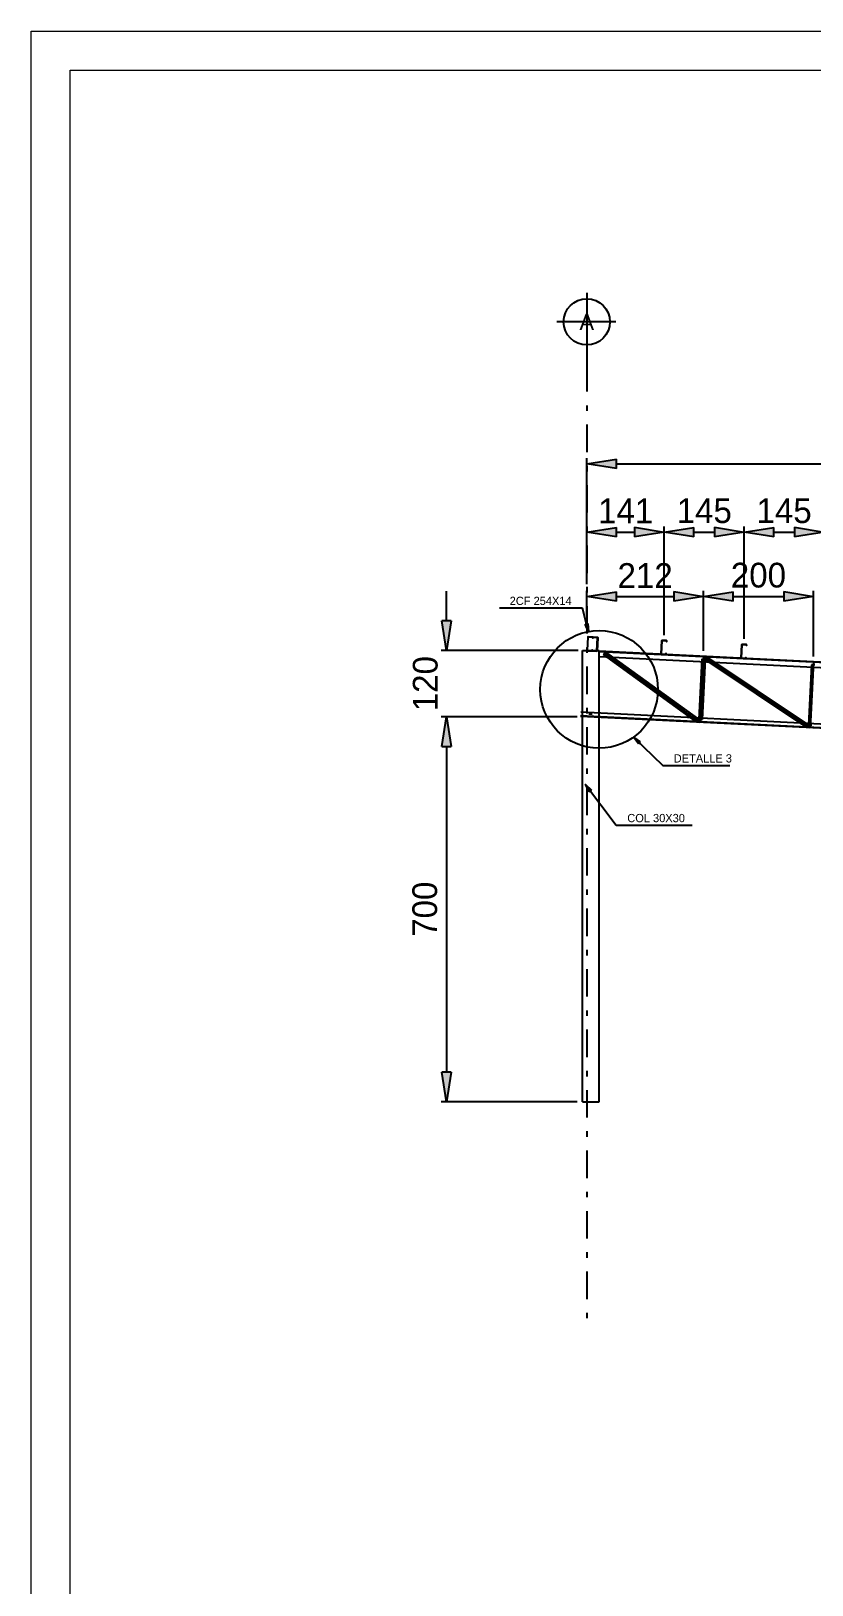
# Model space of a CAD drawing. Header units: millimetres. Extents: x 0 to 11971, y -30495 to 57.
# Drawn here: x 101.73 to 115.93, y 29.13 to 57.38 of the extents above; entities that cross this region are included whole.
import ezdxf
from ezdxf.enums import TextEntityAlignment as Align

# ---------------------------------------------------------------- set-up
doc = ezdxf.new("R2010")
doc.units = ezdxf.units.MM
doc.linetypes.add('DASHDOT', pattern=[1, 0.5, -0.25, 0, -0.25])
for name, color, linetype in [('6', 7, 'Continuous'), ('ACERO', 5, 'Continuous'), ('C', 11, 'Continuous'), ('EJES', 250, 'DASHDOT'), ('Muro', 242, 'Continuous')]:
    doc.layers.add(name, color=color, linetype=linetype)
doc.styles.add('LEROY', font='stylu.ttf')
doc.dimstyles.new('LEROY', dxfattribs={"dimtxt": 0.15, "dimasz": 0.18, "dimexe": 0.1, "dimexo": 0.1, "dimgap": 0.05, "dimtad": 1, "dimdec": 0, "dimlfac": 100, "dimzin": 0, "dimdsep": 46, "dimtxsty": 'LEROY', "dimblk1": 'FLECHA', "dimblk2": 'FLECHA', "dimsah": 1, "dimcen": 0.2, "dimclrd": 256, "dimclre": 256, "dimclrt": 5, "dimadec": 0, "dimazin": 0, "dimtfac": 0.5, "dimtdec": 0, "dimtix": 1, "dimtofl": 0, "dimtmove": 0, "dimatfit": 3, "dimldrblk": 'FLECHA', "dimfxl": 1, "dimtolj": 1, "dimtzin": 0, "dimarcsym": 0})
doc.dimstyles.new('LEROY_CONC', dxfattribs={"dimtxt": 0.15, "dimasz": 0.15, "dimexe": 0.08, "dimexo": 0.08, "dimgap": 0.05, "dimtad": 1, "dimdec": 0, "dimlfac": 20, "dimzin": 0, "dimdsep": 46, "dimtxsty": 'LEROY', "dimblk1": 'FLECHA', "dimblk2": 'FLECHA', "dimsah": 1, "dimcen": 0.2, "dimclrd": 256, "dimclre": 256, "dimclrt": 5, "dimadec": 0, "dimazin": 0, "dimtfac": 0.5, "dimtdec": 0, "dimtix": 1, "dimtofl": 0, "dimtmove": 0, "dimatfit": 3, "dimldrblk": 'FLECHA', "dimfxl": 1, "dimtolj": 1, "dimtzin": 0, "dimarcsym": 0})

# ---------------------------------------------------------------- blocks, each defined once
blk = doc.blocks.new('FLECHA')
at = {"linetype": 'Continuous'}
blk.add_hatch(color=5, dxfattribs=at).paths.add_polyline_path([(0, 0), (-1, 0.162), (-1, -0.157)])
at = {"color": 5, "linetype": 'Continuous'}
blk.add_line((-1, 0.162), (-1, -0.157), dxfattribs=at)
blk.add_lwpolyline([(-1, 0.162), (0, 0), (-1, -0.157)], dxfattribs=at)
blk = doc.blocks.new('*D4')
at = {"layer": 'C', "lineweight": -2, "transparency": 16777216}
for p, q in [((111.661, 44.916), (109.185, 44.916)), ((109.285, 44.376), (109.285, 38.456)), ((111.66, 37.916), (109.185, 37.916))]:
    blk.add_line(p, q, dxfattribs=at)
at = {"layer": 'Defpoints', "color": 0, "transparency": 16777216}
for p in [(111.761, 44.916), (109.285, 37.916), (111.76, 37.916)]:
    blk.add_point(p, dxfattribs=at)
at = {"layer": 'C', "lineweight": -2, "transparency": 16777216, "xscale": 0.54, "yscale": 0.54, "zscale": 0.54}
for p, rotation in [((109.285, 44.916), 90), ((109.285, 37.916), 270)]:
    blk.add_blockref('FLECHA', p, dxfattribs=dict(at, rotation=rotation))
at = {"layer": 'C', "color": 7, "transparency": 16777216, "insert": (108.892, 41.416), "char_height": 0.45, "attachment_point": 5, "rotation": 90, "style": 'LEROY'}
blk.add_mtext('\\A1;700', dxfattribs=at)
blk = doc.blocks.new('*D5')
at = {"layer": 'C', "lineweight": -2, "transparency": 16777216}
for p, q in [((109.285, 46.66), (109.285, 47.2)), ((111.68, 46.12), (109.185, 46.12)), ((111.66, 44.916), (109.185, 44.916)), ((109.285, 44.376), (109.285, 43.836))]:
    blk.add_line(p, q, dxfattribs=at)
at = {"layer": 'Defpoints', "color": 0, "transparency": 16777216}
for p in [(111.78, 46.12), (109.285, 44.916), (111.76, 44.916)]:
    blk.add_point(p, dxfattribs=at)
at = {"layer": 'C', "lineweight": -2, "transparency": 16777216, "xscale": 0.54, "yscale": 0.54, "zscale": 0.54}
for p, rotation in [((109.285, 46.12), 270), ((109.285, 44.916), 90)]:
    blk.add_blockref('FLECHA', p, dxfattribs=dict(at, rotation=rotation))
at = {"layer": 'C', "color": 7, "transparency": 16777216, "insert": (108.901, 45.518), "char_height": 0.45, "attachment_point": 5, "rotation": 90, "style": 'LEROY'}
blk.add_mtext('\\A1;120', dxfattribs=at)
blk = doc.blocks.new('EJE-VERT')
at = {"color": 15, "linetype": 'Continuous'}
for p, q in [((0, 2.163), (0, 0)), ((0.883, 1.28), (-0.909, 1.28))]:
    blk.add_line(p, q, dxfattribs=at)
blk.add_circle((0, 1.28), 0.7, dxfattribs=at)
at = {"color": 242, "style": 'LEROY'}
blk.add_attdef('EJE', text='', height=0.5, dxfattribs=at).set_placement((0, 1.28), align=Align.MIDDLE)
blk = doc.blocks.new('*D8')
at = {"layer": 'C', "lineweight": -2, "transparency": 16777216}
for p, q in [((111.837, 48.275), (111.837, 49.618)), ((112.377, 49.518), (131.583, 49.518)), ((132.123, 47.995), (132.123, 49.618))]:
    blk.add_line(p, q, dxfattribs=at)
at = {"layer": 'Defpoints', "color": 0, "transparency": 16777216}
for p in [(132.123, 49.518), (111.837, 48.175), (132.123, 47.895)]:
    blk.add_point(p, dxfattribs=at)
at = {"layer": 'C', "lineweight": -2, "transparency": 16777216, "xscale": 0.54, "yscale": 0.54, "zscale": 0.54, "rotation": 180}
blk.add_blockref('FLECHA', (111.837, 49.518), dxfattribs=at)
at = {"layer": 'C', "lineweight": -2, "transparency": 16777216, "xscale": 0.54, "yscale": 0.54, "zscale": 0.54}
blk.add_blockref('FLECHA', (132.123, 49.518), dxfattribs=at)
at = {"layer": 'C', "color": 7, "transparency": 16777216, "insert": (121.98, 49.902), "char_height": 0.45, "attachment_point": 5, "style": 'LEROY'}
blk.add_mtext('\\A1;2029', dxfattribs=at)
blk = doc.blocks.new('*D9')
at = {"layer": 'C', "lineweight": -2, "transparency": 16777216}
for p, q in [((111.835, 46.763), (111.835, 47.204)), ((113.959, 46.112), (113.959, 47.204)), ((112.375, 47.104), (113.419, 47.104))]:
    blk.add_line(p, q, dxfattribs=at)
at = {"layer": 'Defpoints', "color": 0, "transparency": 16777216}
for p in [(113.959, 47.104), (111.835, 46.663), (113.959, 46.012)]:
    blk.add_point(p, dxfattribs=at)
at = {"layer": 'C', "lineweight": -2, "transparency": 16777216, "xscale": 0.54, "yscale": 0.54, "zscale": 0.54, "rotation": 180}
blk.add_blockref('FLECHA', (111.835, 47.104), dxfattribs=at)
at = {"layer": 'C', "lineweight": -2, "transparency": 16777216, "xscale": 0.54, "yscale": 0.54, "zscale": 0.54}
blk.add_blockref('FLECHA', (113.959, 47.104), dxfattribs=at)
at = {"layer": 'C', "color": 7, "transparency": 16777216, "insert": (112.897, 47.484), "char_height": 0.45, "attachment_point": 5, "style": 'LEROY'}
blk.add_mtext('\\A1;212', dxfattribs=at)
blk = doc.blocks.new('*D10')
at = {"layer": 'C', "lineweight": -2, "transparency": 16777216}
for p, q in [((113.959, 46.763), (113.959, 47.204)), ((115.956, 46.014), (115.956, 47.204)), ((114.499, 47.104), (115.416, 47.104))]:
    blk.add_line(p, q, dxfattribs=at)
at = {"layer": 'Defpoints', "color": 0, "transparency": 16777216}
for p in [(115.956, 47.104), (113.959, 46.663), (115.956, 45.914)]:
    blk.add_point(p, dxfattribs=at)
at = {"layer": 'C', "lineweight": -2, "transparency": 16777216, "xscale": 0.54, "yscale": 0.54, "zscale": 0.54, "rotation": 180}
blk.add_blockref('FLECHA', (113.959, 47.104), dxfattribs=at)
at = {"layer": 'C', "lineweight": -2, "transparency": 16777216, "xscale": 0.54, "yscale": 0.54, "zscale": 0.54}
blk.add_blockref('FLECHA', (115.956, 47.104), dxfattribs=at)
at = {"layer": 'C', "color": 7, "transparency": 16777216, "insert": (114.957, 47.488), "char_height": 0.45, "attachment_point": 5, "style": 'LEROY'}
blk.add_mtext('\\A1;200', dxfattribs=at)
blk = doc.blocks.new('*D19')
at = {"layer": 'C', "lineweight": -2, "transparency": 16777216}
for p, q in [((111.835, 47.325), (111.835, 48.375)), ((113.245, 46.402), (113.245, 48.375)), ((112.375, 48.275), (112.705, 48.275))]:
    blk.add_line(p, q, dxfattribs=at)
at = {"layer": 'Defpoints', "color": 0, "transparency": 16777216}
for p in [(113.245, 48.275), (111.835, 47.225), (113.245, 46.302)]:
    blk.add_point(p, dxfattribs=at)
at = {"layer": 'C', "lineweight": -2, "transparency": 16777216, "xscale": 0.54, "yscale": 0.54, "zscale": 0.54, "rotation": 180}
blk.add_blockref('FLECHA', (111.835, 48.275), dxfattribs=at)
at = {"layer": 'C', "lineweight": -2, "transparency": 16777216, "xscale": 0.54, "yscale": 0.54, "zscale": 0.54}
blk.add_blockref('FLECHA', (113.245, 48.275), dxfattribs=at)
at = {"layer": 'C', "color": 7, "transparency": 16777216, "insert": (112.542, 48.66), "char_height": 0.45, "attachment_point": 5, "style": 'LEROY'}
blk.add_mtext('\\A1;141', dxfattribs=at)
blk = doc.blocks.new('*D20')
at = {"layer": 'C', "lineweight": -2, "transparency": 16777216}
for p, q in [((113.245, 47.325), (113.245, 48.375)), ((114.698, 46.33), (114.698, 48.375)), ((113.785, 48.275), (114.158, 48.275))]:
    blk.add_line(p, q, dxfattribs=at)
at = {"layer": 'Defpoints', "color": 0, "transparency": 16777216}
for p in [(114.698, 48.275), (113.245, 47.225), (114.698, 46.23)]:
    blk.add_point(p, dxfattribs=at)
at = {"layer": 'C', "lineweight": -2, "transparency": 16777216, "xscale": 0.54, "yscale": 0.54, "zscale": 0.54, "rotation": 180}
blk.add_blockref('FLECHA', (113.245, 48.275), dxfattribs=at)
at = {"layer": 'C', "lineweight": -2, "transparency": 16777216, "xscale": 0.54, "yscale": 0.54, "zscale": 0.54}
blk.add_blockref('FLECHA', (114.698, 48.275), dxfattribs=at)
at = {"layer": 'C', "color": 7, "transparency": 16777216, "insert": (113.972, 48.66), "char_height": 0.45, "attachment_point": 5, "style": 'LEROY'}
blk.add_mtext('\\A1;145', dxfattribs=at)
blk = doc.blocks.new('*D21')
at = {"layer": 'C', "lineweight": -2, "transparency": 16777216}
for p, q in [((114.698, 47.325), (114.698, 48.375)), ((116.151, 46.33), (116.151, 48.375)), ((115.238, 48.275), (115.611, 48.275))]:
    blk.add_line(p, q, dxfattribs=at)
at = {"layer": 'Defpoints', "color": 0, "transparency": 16777216}
for p in [(116.151, 48.275), (114.698, 47.225), (116.151, 46.23)]:
    blk.add_point(p, dxfattribs=at)
at = {"layer": 'C', "lineweight": -2, "transparency": 16777216, "xscale": 0.54, "yscale": 0.54, "zscale": 0.54, "rotation": 180}
blk.add_blockref('FLECHA', (114.698, 48.275), dxfattribs=at)
at = {"layer": 'C', "lineweight": -2, "transparency": 16777216, "xscale": 0.54, "yscale": 0.54, "zscale": 0.54}
blk.add_blockref('FLECHA', (116.151, 48.275), dxfattribs=at)
at = {"layer": 'C', "color": 7, "transparency": 16777216, "insert": (115.424, 48.66), "char_height": 0.45, "attachment_point": 5, "style": 'LEROY'}
blk.add_mtext('\\A1;145', dxfattribs=at)

msp = doc.modelspace()

# ---------------------------------------------------------------- linework, layer by layer
at = {"layer": '6', "lineweight": 0}
for points in [[(101.7307, 57.3838), (187.0905, 57.3838), (187.0905, 0), (101.7307, 0)], [(102.44, 56.6745), (186.3812, 56.6745), (186.3812, 0.7093), (102.44, 0.7093)]]:
    msp.add_lwpolyline(points, close=True, dxfattribs=at)
at = {"layer": 'ACERO'}
for p, q in [((131.8981, 45.1282), (112.0603, 46.106)), ((131.8981, 45.1202), (112.0603, 46.098)), ((112.1419, 46.0509), (112.1771, 46.0995)), ((113.8996, 44.8139), (112.1595, 46.0752)), ((113.8743, 44.8693), (112.1771, 46.0995)), ((131.8981, 45.0261), (112.0603, 46.0039)), ((113.8391, 44.8207), (112.1419, 46.0509)), ((113.9261, 45.961), (113.8722, 44.8683)), ((113.9587, 46.0124), (113.8996, 44.8139)), ((113.986, 45.958), (113.9261, 45.961)), ((113.986, 45.958), (113.9322, 44.8653)), ((115.8972, 44.7154), (113.9587, 46.0124)), ((113.986, 45.958), (114.0194, 46.0079)), ((115.8365, 44.72), (113.986, 45.958)), ((115.8698, 44.7698), (114.0194, 46.0079)), ((115.9237, 45.8625), (115.8698, 44.7698)), ((115.9562, 45.914), (115.8972, 44.7154)), ((115.9836, 45.8596), (115.9237, 45.8625)), ((131.8981, 43.9368), (111.7214, 44.9313)), ((131.8981, 44.0028), (111.7246, 44.9972)), ((111.8747, 44.9668), (111.9346, 44.9638)), ((131.8981, 43.9267), (111.7209, 44.9213)), ((113.8743, 44.8693), (113.8391, 44.8207)), ((113.8722, 44.8683), (113.9322, 44.8653)), ((115.8698, 44.7698), (115.8365, 44.72)), ((115.8698, 44.7698), (115.9297, 44.7669))]:
    msp.add_line(p, q, dxfattribs=at)
at = {"layer": 'C'}
msp.add_circle((112.0603, 45.4131), 1.0697, dxfattribs=at)
at = {"layer": 'EJES'}
msp.add_line((111.8353, 51.3279), (111.8353, 33.8336), dxfattribs=at)
at = {"layer": 'Muro'}
for p, q in [((111.7603, 37.9156), (111.7603, 46.1198)), ((111.7603, 46.1198), (112.0603, 46.1198)), ((112.0603, 37.9156), (112.0603, 46.1198)), ((111.7603, 37.9156), (112.0603, 37.9156))]:
    msp.add_line(p, q, dxfattribs=at)
for points in [[(111.8565, 46.368), (111.8442, 46.1191, 0.4142136), (111.8465, 46.1166), (111.9305, 46.1124, 0.4142136), (111.933, 46.1147), (111.9338, 46.1301), (111.9319, 46.1302), (111.9312, 46.1167, -0.4142136), (111.9287, 46.1144), (111.8485, 46.1184, -0.4142136), (111.8462, 46.1209), (111.8583, 46.366, -0.4142136), (111.8608, 46.3683), (111.941, 46.3643, -0.4142136), (111.9433, 46.3618), (111.9426, 46.3483), (111.9445, 46.3482), (111.9453, 46.3636, 0.4142136), (111.943, 46.3661), (111.859, 46.3702, 0.4142136)], [(112.0341, 46.3592), (112.0218, 46.1103, -0.4142136), (112.0193, 46.108), (111.9353, 46.1122, -0.4142136), (111.933, 46.1147), (111.9338, 46.1301), (111.9357, 46.13), (111.935, 46.1165, 0.4142136), (111.9373, 46.114), (112.0175, 46.11, 0.4142136), (112.02, 46.1123), (112.0321, 46.3574, 0.4142136), (112.0298, 46.3599), (111.9496, 46.3639, 0.4142136), (111.9471, 46.3616), (111.9464, 46.3481), (111.9445, 46.3482), (111.9453, 46.3636, -0.4142136), (111.9478, 46.3659), (112.0318, 46.3617, -0.4142136)], [(113.2007, 46.3017), (113.1884, 46.0528, 0.4142136), (113.1907, 46.0503), (113.2747, 46.0462, 0.4142136), (113.2772, 46.0484), (113.2779, 46.0638), (113.276, 46.0639), (113.2754, 46.0504, -0.4142136), (113.2729, 46.0482), (113.1927, 46.0521, -0.4142136), (113.1904, 46.0546), (113.2025, 46.2997, -0.4142136), (113.205, 46.302), (113.2852, 46.298, -0.4142136), (113.2875, 46.2955), (113.2868, 46.282), (113.2887, 46.282), (113.2895, 46.2973, 0.4142136), (113.2872, 46.2999), (113.2032, 46.304, 0.4142136)], [(114.6534, 46.2301), (114.6411, 45.9812, 0.4142136), (114.6434, 45.9787), (114.7274, 45.9746, 0.4142136), (114.7299, 45.9768), (114.7307, 45.9922), (114.7288, 45.9923), (114.7281, 45.9788, -0.4142136), (114.7256, 45.9765), (114.6454, 45.9805, -0.4142136), (114.6431, 45.983), (114.6552, 46.2281, -0.4142136), (114.6577, 46.2304), (114.7379, 46.2264, -0.4142136), (114.7402, 46.2239), (114.7395, 46.2104), (114.7414, 46.2103), (114.7422, 46.2257, 0.4142136), (114.7399, 46.2282), (114.6559, 46.2324, 0.4142136)]]:
    msp.add_lwpolyline(points, format="xyb", close=True, dxfattribs=at)
for p in [(113.2327, 46.0482), (114.6854, 45.9766)]:
    msp.add_point(p, dxfattribs=at)

# ---------------------------------------------------------------- block references
at = {"layer": 'EJES', "xscale": 0.599999999999909, "yscale": 0.599999999999909, "zscale": 0.599999999999909}
msp.add_blockref('EJE-VERT', (111.8353, 51.3279), dxfattribs=at).add_auto_attribs({'EJE': 'A'})

# ---------------------------------------------------------------- texts
at = {"layer": 'C', "char_height": 0.15, "width": 2.6345, "style": 'LEROY'}
for s, insert, attachment_point in [('{\\C5;2CF 254X14}', (111.56, 47.0224), 6), ('{\\C7;DETALLE 3}', (113.4165, 44.1581), 4), ('{\\C5;COL 30X30}', (112.5722, 43.0732), 4)]:
    msp.add_mtext(s, dxfattribs=dict(at, insert=insert, attachment_point=attachment_point))

# ---------------------------------------------------------------- dimensions: what is measured, and where the dimension line sits
at = {"layer": 'C'}
for base, p1, p2, picture, middle in [((132.1231, 49.5178), (111.8366, 48.1752), (132.1231, 47.8948), '*D8', (121.9799, 49.5178)), ((113.2452, 48.2752), (111.8353, 47.2248), (113.2452, 46.3019), '*D19', (112.5416, 48.2752)), ((114.6979, 48.2752), (113.2452, 47.2248), (114.6979, 46.2303), '*D20', (113.9715, 48.2752))]:
    dim = msp.add_linear_dim(base=base, p1=p1, p2=p2, dimstyle='LEROY', override={"dimtxt": 0.45, "dimasz": 0.54, "dimgap": 0.15, "dimclrt": 7, "dimfxl": 0.1}, dxfattribs=at)
    dim.commit()
    dim.dimension.update_dxf_attribs({"geometry": picture, "text_midpoint": middle, "dimtype": 160})
for base, p1, p2, picture, middle in [((116.1506, 48.2752), (114.6979, 47.2248), (116.1506, 46.2303), '*D21', (115.4242, 48.6603)), ((113.9587, 47.1045), (111.8353, 46.6632), (113.9587, 46.0124), '*D9', (112.897, 47.4839)), ((115.9562, 47.1045), (113.9587, 46.6632), (115.9562, 45.914), '*D10', (114.9575, 47.4875))]:
    dim = msp.add_linear_dim(base=base, p1=p1, p2=p2, dimstyle='LEROY', override={"dimtxt": 0.45, "dimasz": 0.54, "dimgap": 0.15, "dimclrt": 7, "dimfxl": 0.1}, dxfattribs=at)
    dim.commit()
    dim.dimension.update_dxf_attribs({"geometry": picture, "text_midpoint": middle})
for base, p1, p2, picture, middle in [((109.2845, 44.9156), (111.78, 46.1198), (111.7603, 44.9156), '*D5', (108.9015, 45.5177)), ((109.2845, 37.9156), (111.7614, 44.9157), (111.7603, 37.9156), '*D4', (108.8917, 41.4157))]:
    dim = msp.add_linear_dim(base=base, p1=p1, p2=p2, angle=90, dimstyle='LEROY', override={"dimtxt": 0.45, "dimasz": 0.54, "dimgap": 0.15, "dimclrt": 7, "dimfxl": 0.1}, dxfattribs=at)
    dim.commit()
    dim.dimension.update_dxf_attribs({"geometry": picture, "text_midpoint": middle})

# ---------------------------------------------------------------- leaders
at = {"layer": 'C', "annotation_type": 0, "has_hookline": 1}
for points, hookline_direction, text_width in [([(111.8674, 46.4577), (111.76, 46.8934), (111.61, 46.8934)], 1, 1.3133), ([(112.6853, 44.545), (113.2165, 44.0303), (113.3665, 44.0303)], 0, 1.0189), ([(111.8105, 43.6862), (112.3722, 42.9449), (112.5222, 42.9449)], 0, 1.1827)]:
    msp.add_leader(points, dimstyle='LEROY_CONC', dxfattribs=dict(at, hookline_direction=hookline_direction, text_width=text_width))

doc.saveas('drawing.dxf')
